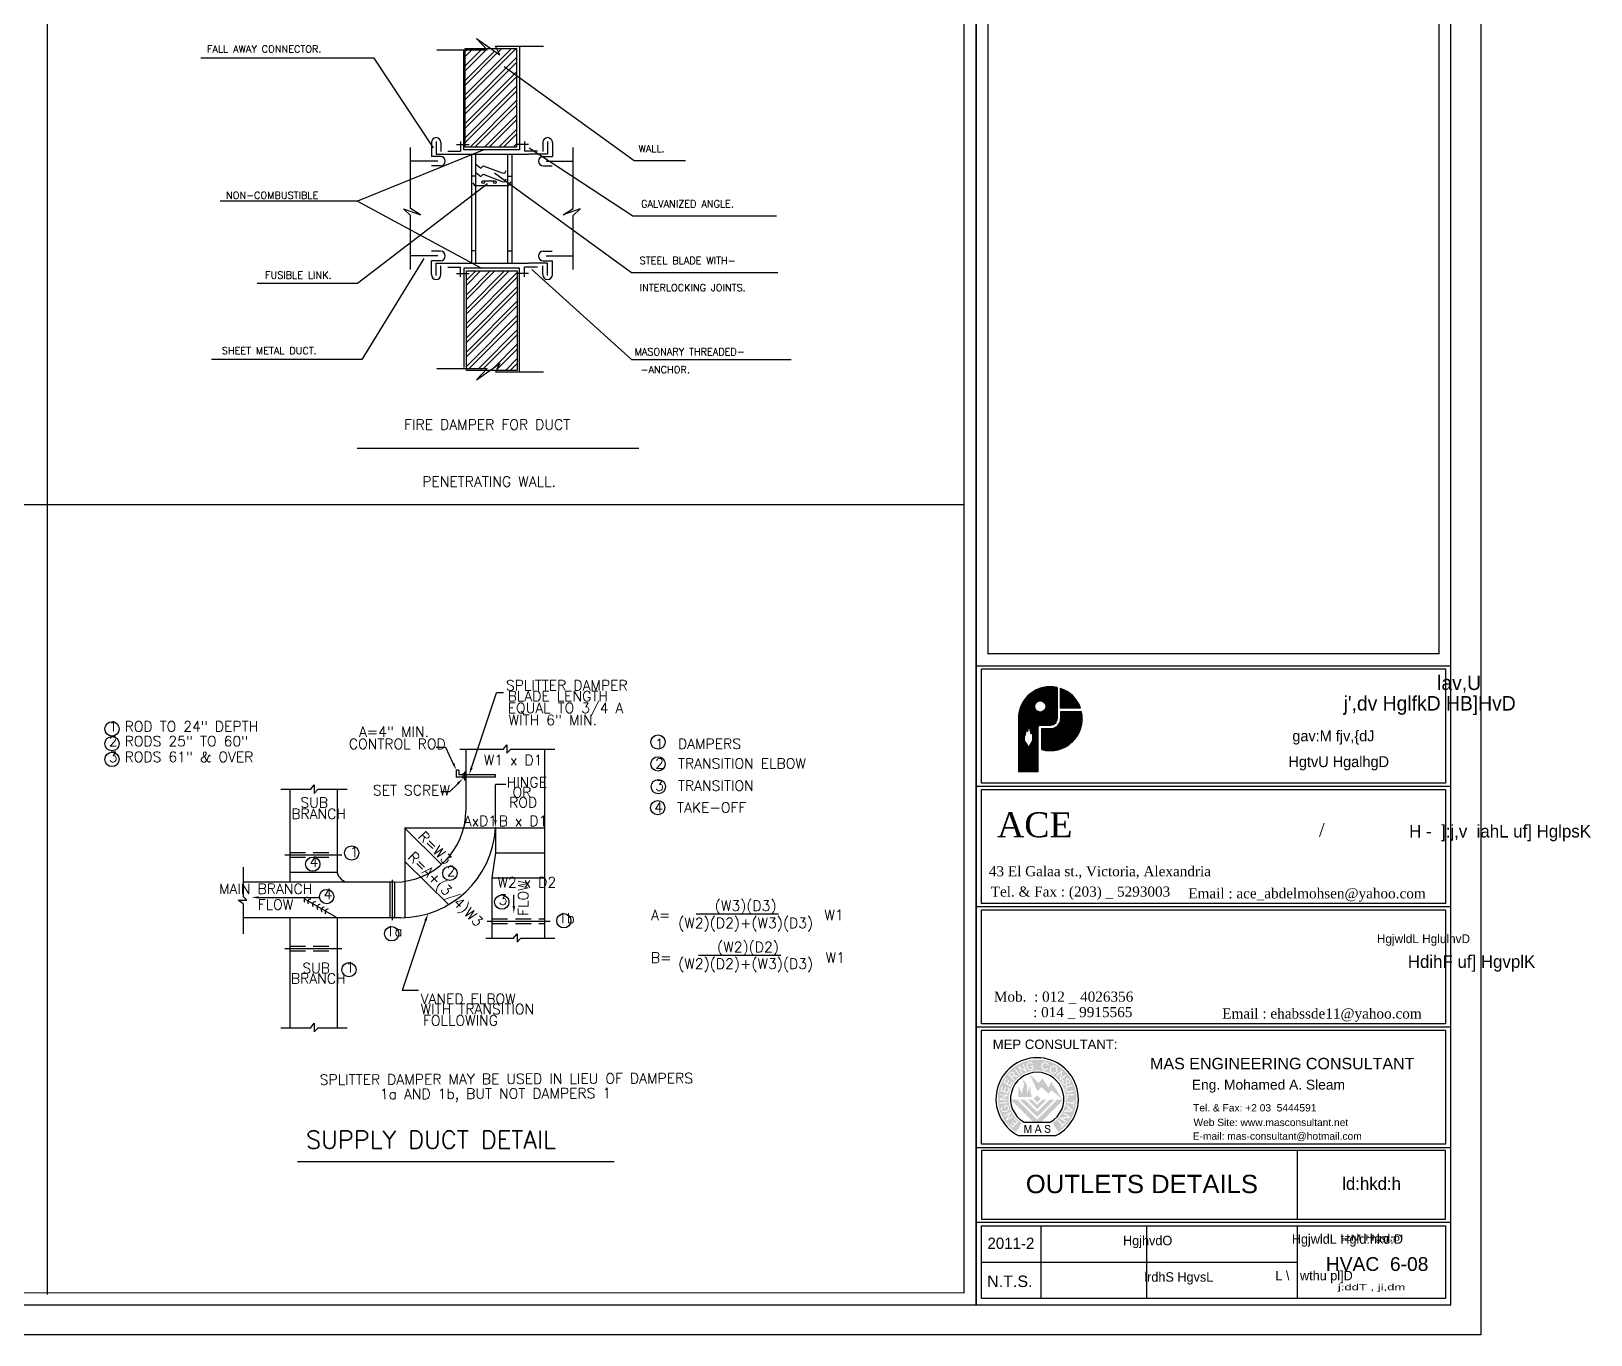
# Model space of a CAD drawing. Extents: x -730 to 2784, y 160 to 852.
# Drawn here: x -688.04 to -663.15, y 200.18 to 220.96 of the extents above; entities that cross this region are included whole.
import ezdxf
from ezdxf.enums import TextEntityAlignment as Align

# ---------------------------------------------------------------- set-up
doc = ezdxf.new("R2010")
doc.units = 0
doc.header["$MEASUREMENT"] = 0
doc.linetypes.add('CENTER', pattern=[50.8, 31.75, -6.35, 6.35, -6.35])
doc.linetypes.add('HIDDEN', pattern=[0.375, 0.25, -0.125])
for name, color, linetype in [('00-1-FRAME', 5, 'Continuous'), ('05_AC-EX.DUCT', 1, 'Continuous'), ('10_AC-TEXT', 3, 'Continuous'), ('D', 1, 'Continuous'), ('DET', 6, 'Continuous'), ('ELEV3', 1, 'Continuous'), ('fram', 252, 'Continuous'), ('G-TX-HEV', 2, 'Continuous'), ('T-TEXT', 3, 'Continuous'), ('Text', 42, 'Continuous'), ('TXT', 7, 'Continuous'), ('WALL', 4, 'Continuous'), ('WL', 2, 'Continuous'), ('Z20', 2, 'Continuous')]:
    doc.layers.add(name, color=color, linetype=linetype)
doc.layers.add('P-SANR-PIPES', color=252, linetype='Continuous', lineweight=35)
doc.styles.add('AC', font='romans.shx', dxfattribs={"height": 0.2})
doc.styles.add('ARABY', font='sosa.shx')
doc.styles.add('english', font='ARIAL.TTF')
doc.styles.get("Standard").update_dxf_attribs({"font": 'TIMES.TTF'})
doc.styles.add('style1', font='sosa.shx')

# ---------------------------------------------------------------- blocks, each defined once
blk = doc.blocks.new('A$C146F5EAA')
for points in [[(0.894, 0.229), (0.899, 0.229), (0.899, 0.068), (0.923, 0.068), (0.923, 0.28), (0.889, 0.28), (0.843, 0.132), (0.84, 0.121), (0.835, 0.106), (0.831, 0.106), (0.824, 0.13), (0.778, 0.28), (0.739, 0.28), (0.739, 0.068), (0.764, 0.068), (0.764, 0.229), (0.77, 0.229), (0.82, 0.068), (0.843, 0.068)], [(1.313, 0.208), (1.304, 0.227), (1.305, 0.234), (1.319, 0.252), (1.325, 0.254), (1.348, 0.257), (1.351, 0.257), (1.373, 0.252), (1.387, 0.239), (1.394, 0.218), (1.418, 0.22), (1.417, 0.23), (1.409, 0.253), (1.406, 0.256), (1.392, 0.271), (1.372, 0.279), (1.347, 0.282), (1.333, 0.281), (1.312, 0.275), (1.305, 0.272), (1.289, 0.256), (1.285, 0.249), (1.28, 0.225), (1.281, 0.216), (1.289, 0.195), (1.307, 0.18), (1.317, 0.175), (1.342, 0.167), (1.359, 0.163), (1.377, 0.157), (1.392, 0.147), (1.399, 0.128), (1.394, 0.11), (1.393, 0.109), (1.377, 0.097), (1.353, 0.093), (1.345, 0.093), (1.323, 0.099), (1.318, 0.101), (1.303, 0.117), (1.297, 0.14), (1.273, 0.138), (1.275, 0.123), (1.283, 0.101), (1.291, 0.091), (1.307, 0.078), (1.328, 0.071), (1.353, 0.068), (1.369, 0.069), (1.39, 0.076), (1.398, 0.081), (1.414, 0.097), (1.419, 0.106), (1.424, 0.13), (1.421, 0.148), (1.41, 0.167), (1.391, 0.181), (1.376, 0.187), (1.349, 0.194), (1.339, 0.196), (1.32, 0.203)]]:
    blk.add_hatch(color=251).paths.add_polyline_path(points)
h = blk.add_hatch(color=251)
h.paths.add_polyline_path([(1.114, 0.282), (1.086, 0.282), (1.011, 0.068), (1.038, 0.068), (1.06, 0.133), (1.141, 0.133), (1.164, 0.068), (1.194, 0.068)])
h.paths.add_polyline_path([(1.134, 0.156), (1.065, 0.156), (1.1, 0.252)], flags=16)
at = {"layer": 'P-SANR-PIPES'}
h = blk.add_hatch(color=251, dxfattribs=at)
h.paths.add_polyline_path([(0.673, 0.328, -3.427928), (1.477, 0.328), (1.628, 0.092, 3.427928), (0.523, 0.092)])
h.paths.add_polyline_path([(0.443, 0.214), (0.345, 0.304), (0.362, 0.321), (0.441, 0.249), (0.482, 0.293), (0.408, 0.361), (0.424, 0.379), (0.498, 0.311), (0.544, 0.361), (0.462, 0.437), (0.478, 0.454), (0.579, 0.362)], flags=16)
h.paths.add_polyline_path([(0.274, 0.389), (0.261, 0.411), (0.35, 0.579), (0.21, 0.496), (0.198, 0.516), (0.376, 0.622), (0.389, 0.6), (0.3, 0.431), (0.44, 0.514), (0.452, 0.494)], flags=16)
h.paths.add_polyline_path([(0.294, 0.635), (0.27, 0.622), (0.241, 0.615), (0.214, 0.613), (0.188, 0.618), (0.166, 0.629), (0.149, 0.647), (0.137, 0.669), (0.131, 0.697), (0.132, 0.718), (0.139, 0.737), (0.157, 0.756), (0.168, 0.763), (0.181, 0.745), (0.163, 0.729), (0.155, 0.709), (0.154, 0.706), (0.157, 0.685), (0.158, 0.681), (0.168, 0.66), (0.184, 0.646), (0.193, 0.642), (0.213, 0.637), (0.237, 0.639), (0.255, 0.644), (0.279, 0.655), (0.297, 0.669), (0.308, 0.686), (0.312, 0.698), (0.312, 0.72), (0.309, 0.733), (0.299, 0.753), (0.294, 0.758), (0.277, 0.774), (0.272, 0.777), (0.237, 0.765), (0.254, 0.714), (0.232, 0.706), (0.207, 0.78), (0.277, 0.804), (0.297, 0.791), (0.313, 0.775), (0.325, 0.758), (0.331, 0.743), (0.336, 0.72), (0.337, 0.696), (0.329, 0.672), (0.315, 0.652)], flags=16)
h.paths.add_polyline_path([(0.306, 0.854), (0.1, 0.83), (0.097, 0.854), (0.303, 0.878)], flags=16)
h.paths.add_polyline_path([(0.299, 0.917), (0.093, 0.929), (0.094, 0.955), (0.261, 1.045), (0.1, 1.054), (0.101, 1.077), (0.307, 1.066), (0.306, 1.04), (0.138, 0.95), (0.3, 0.941)], flags=16)
h.paths.add_polyline_path([(0.313, 1.105), (0.115, 1.164), (0.154, 1.295), (0.177, 1.288), (0.146, 1.181), (0.206, 1.163), (0.236, 1.263), (0.259, 1.256), (0.229, 1.156), (0.296, 1.137), (0.329, 1.247), (0.353, 1.24)], flags=16)
h.paths.add_polyline_path([(1.607, 0.393), (1.627, 0.412), (1.748, 0.288), (1.798, 0.336), (1.814, 0.32), (1.693, 0.202), (1.677, 0.219), (1.728, 0.268)], flags=16)
h.paths.add_polyline_path([(0.369, 1.282), (0.19, 1.386), (0.259, 1.504), (0.28, 1.492), (0.224, 1.396), (0.279, 1.364), (0.331, 1.454), (0.352, 1.442), (0.3, 1.352), (0.36, 1.317), (0.418, 1.417), (0.44, 1.404)], flags=16)
h.paths.add_polyline_path([(1.671, 0.452), (1.688, 0.477), (1.885, 0.487), (1.751, 0.574), (1.766, 0.598), (1.936, 0.487), (1.92, 0.462), (1.723, 0.451), (1.856, 0.365), (1.841, 0.341)], flags=16)
h.paths.add_polyline_path([(0.464, 1.437), (0.317, 1.583), (0.377, 1.642), (0.4, 1.662), (0.425, 1.668), (0.436, 1.666), (0.462, 1.653), (0.477, 1.632), (0.482, 1.613), (0.478, 1.592), (0.466, 1.572), (0.484, 1.576), (0.507, 1.574), (0.518, 1.571), (0.581, 1.554), (0.559, 1.532), (0.511, 1.545), (0.484, 1.551), (0.461, 1.553), (0.46, 1.553), (0.447, 1.549), (0.437, 1.54), (0.416, 1.519), (0.481, 1.454)], flags=16)
h.paths.add_polyline_path([(1.776, 0.614), (1.787, 0.646), (1.854, 0.65), (1.883, 0.737), (1.832, 0.78), (1.842, 0.809), (2.007, 0.665), (1.997, 0.635)], flags=16)
h.paths.add_polyline_path([(0.399, 1.536), (0.351, 1.584), (0.394, 1.627), (0.41, 1.639), (0.428, 1.642), (0.446, 1.632), (0.456, 1.615), (0.453, 1.595), (0.438, 1.574)], flags=0)
h.paths.add_polyline_path([(0.608, 1.577), (0.488, 1.738), (0.508, 1.752), (0.627, 1.591)], flags=16)
h.paths.add_polyline_path([(1.877, 0.652), (1.901, 0.723), (1.976, 0.658)], flags=0)
h.paths.add_polyline_path([(0.668, 1.618), (0.577, 1.804), (0.599, 1.815), (0.76, 1.713), (0.689, 1.858), (0.71, 1.869), (0.801, 1.683), (0.778, 1.672), (0.618, 1.775), (0.689, 1.629)], flags=16)
h.paths.add_polyline_path([(1.843, 0.854), (1.847, 0.883), (2.024, 0.862), (2.033, 0.933), (2.056, 0.931), (2.036, 0.757), (2.012, 0.76), (2.021, 0.832)], flags=16)
h.paths.add_polyline_path([(1.853, 0.94), (1.846, 1.077), (2.049, 1.088), (2.05, 1.058), (1.872, 1.049), (1.877, 0.942)], flags=16)
h.paths.add_polyline_path([(0.844, 1.728), (0.826, 1.744), (0.811, 1.767), (0.802, 1.793), (0.8, 1.823), (0.802, 1.852), (0.81, 1.874), (0.825, 1.895), (0.845, 1.909), (0.868, 1.917), (0.897, 1.92), (0.918, 1.916), (0.937, 1.904), (0.952, 1.885), (0.957, 1.874), (0.937, 1.863), (0.923, 1.883), (0.906, 1.894), (0.903, 1.895), (0.881, 1.896), (0.877, 1.895), (0.855, 1.888), (0.839, 1.875), (0.833, 1.867), (0.826, 1.847), (0.824, 1.823), (0.826, 1.805), (0.833, 1.779), (0.845, 1.759), (0.86, 1.746), (0.872, 1.74), (0.894, 1.737), (0.907, 1.738), (0.927, 1.745), (0.934, 1.749), (0.951, 1.763), (0.955, 1.768), (0.948, 1.805), (0.896, 1.795), (0.892, 1.818), (0.968, 1.833), (0.982, 1.76), (0.965, 1.742), (0.948, 1.728), (0.929, 1.719), (0.913, 1.715), (0.89, 1.713), (0.866, 1.716)], flags=16)
h.paths.add_polyline_path([(1.825, 1.16), (1.815, 1.187), (1.81, 1.216), (1.812, 1.241), (1.821, 1.261), (1.831, 1.273), (1.85, 1.284), (1.875, 1.293), (1.879, 1.294), (1.991, 1.325), (1.999, 1.297), (1.886, 1.267), (1.861, 1.257), (1.856, 1.254), (1.839, 1.237), (1.837, 1.228), (1.836, 1.203), (1.838, 1.196), (1.849, 1.169), (1.865, 1.154), (1.867, 1.154), (1.887, 1.15), (1.914, 1.155), (1.916, 1.155), (2.029, 1.186), (2.037, 1.158), (1.924, 1.128), (1.897, 1.122), (1.88, 1.122), (1.857, 1.128), (1.84, 1.141)], flags=16)
h.paths.add_polyline_path([(1.747, 1.34), (1.739, 1.355), (1.73, 1.382), (1.727, 1.406), (1.731, 1.428), (1.736, 1.44), (1.751, 1.457), (1.764, 1.465), (1.776, 1.442), (1.759, 1.425), (1.753, 1.403), (1.753, 1.398), (1.757, 1.373), (1.761, 1.365), (1.775, 1.341), (1.792, 1.33), (1.794, 1.329), (1.812, 1.331), (1.826, 1.346), (1.827, 1.364), (1.824, 1.386), (1.82, 1.405), (1.816, 1.433), (1.815, 1.446), (1.821, 1.47), (1.838, 1.49), (1.868, 1.495), (1.898, 1.481), (1.916, 1.458), (1.922, 1.444), (1.931, 1.417), (1.933, 1.393), (1.926, 1.371), (1.909, 1.352), (1.901, 1.347), (1.888, 1.371), (1.904, 1.385), (1.909, 1.405), (1.903, 1.43), (1.902, 1.433), (1.888, 1.456), (1.883, 1.461), (1.862, 1.468), (1.855, 1.467), (1.842, 1.45), (1.841, 1.441), (1.844, 1.418), (1.847, 1.407), (1.853, 1.377), (1.854, 1.359), (1.851, 1.334), (1.839, 1.315), (1.825, 1.307), (1.798, 1.301), (1.767, 1.316)], flags=16)
h.paths.add_polyline_path([(1.229, 1.727), (1.209, 1.741), (1.195, 1.758), (1.187, 1.778), (1.184, 1.792), (1.183, 1.815), (1.188, 1.841), (1.199, 1.869), (1.213, 1.888), (1.23, 1.902), (1.25, 1.911), (1.263, 1.915), (1.288, 1.915), (1.314, 1.911), (1.34, 1.899), (1.361, 1.883), (1.374, 1.859), (1.38, 1.83), (1.35, 1.832), (1.345, 1.856), (1.334, 1.875), (1.314, 1.887), (1.308, 1.889), (1.283, 1.894), (1.26, 1.89), (1.242, 1.879), (1.235, 1.871), (1.222, 1.85), (1.217, 1.837), (1.211, 1.81), (1.212, 1.787), (1.219, 1.768), (1.226, 1.759), (1.246, 1.744), (1.258, 1.738), (1.282, 1.735), (1.302, 1.739), (1.32, 1.751), (1.333, 1.767), (1.357, 1.752), (1.341, 1.733), (1.318, 1.716), (1.29, 1.711), (1.265, 1.713), (1.253, 1.716)], flags=16)
h.paths.add_polyline_path([(1.682, 1.441), (1.662, 1.462), (1.7, 1.656), (1.583, 1.548), (1.564, 1.568), (1.713, 1.706), (1.733, 1.684), (1.695, 1.491), (1.812, 1.599), (1.831, 1.578)], flags=16)
h.paths.add_polyline_path([(1.433, 1.648), (1.418, 1.667), (1.416, 1.671), (1.408, 1.693), (1.404, 1.718), (1.406, 1.746), (1.413, 1.768), (1.426, 1.792), (1.447, 1.809), (1.469, 1.819), (1.494, 1.824), (1.506, 1.824), (1.532, 1.821), (1.558, 1.812), (1.579, 1.797), (1.595, 1.778), (1.604, 1.754), (1.608, 1.727), (1.606, 1.698), (1.597, 1.672), (1.582, 1.651), (1.561, 1.634), (1.534, 1.624), (1.508, 1.62), (1.48, 1.623), (1.455, 1.632)], flags=16)
h.paths.add_polyline_path([(1.47, 1.651), (1.452, 1.666), (1.445, 1.674), (1.436, 1.695), (1.433, 1.72), (1.434, 1.735), (1.439, 1.759), (1.449, 1.777), (1.46, 1.787), (1.48, 1.798), (1.506, 1.802), (1.521, 1.8), (1.544, 1.792), (1.554, 1.786), (1.568, 1.77), (1.576, 1.748), (1.579, 1.723), (1.578, 1.71), (1.573, 1.686), (1.561, 1.667), (1.552, 1.658), (1.531, 1.647), (1.506, 1.643), (1.493, 1.644)], flags=0)
h = blk.add_hatch(color=1, dxfattribs=at)
h.paths.add_polyline_path([(1.213, 1.492), (1.114, 1.369), (0.868, 1.62), (1.087, 1.155), (1.181, 1.271), (1.372, 1.092), (1.45, 1.188), (1.733, 0.949), (1.448, 1.402), (1.371, 1.255)])
edge = h.paths.add_edge_path()
edge.add_ellipse((0.703, 0.994), major_axis=(0, 0.255), ratio=0.9, start_angle=273.3582, end_angle=306.6672)
edge.add_ellipse((1.012, 1.21), major_axis=(0, 0.153), ratio=0.9, start_angle=52.2143, end_angle=114.6439, ccw=False)
edge.add_ellipse((1.074, 1.094), major_axis=(0, 0.282), ratio=0.9, start_angle=42.1608, end_angle=85.557)
edge.add_line((0.821, 1.116), (0.821, 1.066))
edge.add_line((0.821, 1.066), (0.813, 1.095))
edge.add_line((0.813, 1.095), (0.813, 1.234))
edge.add_ellipse((0.584, 1.234), major_axis=(0, 0.255), ratio=0.9, start_angle=270, end_angle=336.7407)
edge.add_ellipse((0.511, 1.276), major_axis=(0, 0.264), ratio=0.9, start_angle=291.488, end_angle=316.585, ccw=False)
edge.add_ellipse((0.697, 1.357), major_axis=(0, 0.0425), ratio=0.9, start_angle=268.9465, end_angle=291.488, ccw=False)
edge.add_ellipse((0.463, 1.362), major_axis=(0, 0.302), ratio=0.9, start_angle=244.2132, end_angle=268.9465, ccw=False)
edge.add_ellipse((0.966, 1.099), major_axis=(0, 0.316), ratio=0.9, start_angle=65.3118, end_angle=96.4562)
edge.add_ellipse((0.804, 1.169), major_axis=(0, 0.17), ratio=0.9, start_angle=107.8866, end_angle=128.2342, ccw=False)
edge.add_ellipse((0.404, 1.055), major_axis=(0, 0.289), ratio=0.9, start_angle=282.2009, end_angle=319.6135)
edge.add_ellipse((0.335, 1.157), major_axis=(0, 0.289), ratio=0.9, start_angle=256.3901, end_angle=294.1263, ccw=False)
edge.add_ellipse((0.865, 1.015), major_axis=(0, 0.316), ratio=0.9, start_angle=76.3901, end_angle=91.1388)
edge.add_line((0.58, 1.009), (0.932, 1.009))
h = blk.add_hatch(color=136, dxfattribs=at)
h.paths.add_polyline_path([(1.167, 0.958), (1.075, 1.05), (0.984, 0.958), (1.075, 0.867)])
h.paths.add_polyline_path([(1.32, 0.936), (1.215, 0.936), (1.075, 0.796), (0.935, 0.936), (0.831, 0.936), (1.075, 0.692)], flags=16)
h.paths.add_polyline_path([(1.521, 0.936), (1.394, 0.936), (1.075, 0.617), (0.757, 0.936), (0.629, 0.936), (1.075, 0.49)], flags=17)
h.paths.add_polyline_path([(1.757, 0.936), (1.593, 0.936), (1.075, 0.419), (0.558, 0.936), (0.393, 0.936), (0.98, 0.349), (1.17, 0.349)])
at = {"color": 7, "lineweight": 25}
for p, q in [((0.736, 0.349), (1.414, 0.349)), ((0.583, 0), (1.568, 0))]:
    blk.add_line(p, q, dxfattribs=at)
for radius, start, end in [(1.077, 297.2083, 242.7917), (0.697, 299.0944, 240.9056)]:
    blk.add_arc((1.075, 0.958), radius, start, end, dxfattribs=at)
blk = doc.blocks.new('*X263')
at = {"color": 0}
for p, q in [((257.42, 169.91), (264.4, 176.89)), ((257.42, 172.56), (261.75, 176.89)), ((257.42, 175.22), (259.1, 176.89)), ((257.42, 169.03), (265.28, 176.89)), ((257.42, 171.68), (262.63, 176.89)), ((257.42, 174.33), (259.98, 176.89)), ((257.42, 167.26), (266.75, 176.6)), ((257.42, 166.38), (266.75, 175.71)), ((257.42, 164.61), (266.75, 173.95)), ((257.42, 163.73), (266.75, 173.06)), ((257.42, 161.96), (266.75, 171.3)), ((257.42, 161.07), (266.75, 170.41)), ((257.42, 159.31), (266.75, 168.64)), ((257.88, 158.89), (266.75, 167.76)), ((259.65, 158.89), (266.75, 165.99)), ((260.54, 158.89), (266.75, 165.11)), ((262.47, 159.06), (266.75, 163.34)), ((262.98, 158.69), (266.75, 162.46)), ((264.56, 158.49), (266.75, 160.69)), ((265.44, 158.49), (266.75, 159.8))]:
    blk.add_line(p, q, dxfattribs=at)
blk = doc.blocks.new('*X262')
at = {"color": 0}
for p, q in [((257.13, 209.4), (265.68, 217.96)), ((257.13, 208.52), (266.57, 217.96)), ((257.13, 214.71), (260.11, 217.69)), ((257.13, 217.36), (257.46, 217.69)), ((257.13, 213.82), (261, 217.69)), ((257.13, 216.47), (258.35, 217.69)), ((257.13, 212.05), (262.55, 217.47)), ((257.13, 211.17), (263.07, 217.11)), ((257.13, 206.75), (266.64, 216.26)), ((261.1, 217.79), (261.27, 217.96)), ((262.98, 217.9), (263.03, 217.96)), ((263.27, 217.31), (263.92, 217.96)), ((257.13, 205.87), (266.64, 215.38)), ((257.13, 204.1), (266.64, 213.61)), ((257.13, 203.21), (266.64, 212.73)), ((257.13, 201.45), (266.64, 210.96)), ((257.13, 200.56), (266.64, 210.08)), ((258.04, 199.71), (266.64, 208.31)), ((258.93, 199.71), (266.64, 207.42)), ((260.69, 199.71), (266.64, 205.66)), ((261.58, 199.71), (266.64, 204.77)), ((263.35, 199.71), (266.64, 203)), ((264.23, 199.71), (266.64, 202.12)), ((266, 199.71), (266.64, 200.35))]:
    blk.add_line(p, q, dxfattribs=at)

msp = doc.modelspace()

# ---------------------------------------------------------------- hatches: boundary and pattern name
at = {"layer": 'ELEV3', "linetype": 'Continuous'}
h = msp.add_hatch(dxfattribs=at)
h.set_pattern_fill('ANSI31', color=256, scale=0.0768, style=0)
h.set_pattern_definition([(45, (-890.07855, 65.770295), (-0.0067882251, 0.0067882251), [])])
h.paths.add_polyline_path([(-671.611, 210.485), (-671.611, 210.171), (-671.294, 210.171, 0.229971)])
h.paths.add_polyline_path([(-671.277, 210.111), (-671.611, 210.111), (-671.611, 209.998), (-671.265, 209.998, 0.056005)])
h.paths.add_polyline_path([(-671.265, 209.998), (-671.611, 209.998), (-671.611, 209.824), (-671.428, 209.628, 0.206198)])
h.paths.add_polyline_path([(-671.611, 209.998), (-671.611, 209.998, -0.215736), (-671.665, 209.88), (-671.611, 209.824)])
h.paths.add_polyline_path([(-671.665, 209.88, -0.182196), (-671.768, 209.842), (-671.912, 209.842), (-671.912, 209.51, 0.260658), (-671.428, 209.628)])
h.paths.add_polyline_path([(-671.668, 210.5, 0.247453), (-672.126, 210.372), (-672.009, 210.248, -0.734653), (-671.846, 210.197, -0.262539), (-671.889, 210.12), (-671.703, 209.921, 0.220587), (-671.668, 209.998)])
h.paths.add_polyline_path([(-671.889, 210.12, -0.584109), (-672.025, 210.197, -0.152968), (-672.009, 210.248), (-672.126, 210.372, 0.206183), (-672.286, 210.001), (-672.286, 209.705), (-672.192, 209.7), (-672.192, 209.715), (-672.191, 209.715), (-672.188, 209.716), (-672.188, 209.724), (-672.187, 209.727), (-672.183, 209.729), (-672.183, 209.738), (-672.182, 209.744), (-672.177, 209.746), (-672.175, 209.751), (-672.175, 209.758), (-672.173, 209.764), (-672.17, 209.766), (-672.17, 209.82), (-672.158, 209.82), (-672.152, 209.816), (-672.148, 209.809), (-672.143, 209.804), (-672.141, 209.797), (-672.133, 209.804), (-672.131, 209.809), (-672.134, 209.814), (-672.139, 209.82), (-672.136, 209.822), (-672.133, 209.825), (-672.135, 209.826), (-672.136, 209.833), (-672.132, 209.837), (-672.132, 209.848), (-672.137, 209.853), (-672.137, 209.882), (-672.125, 209.882), (-672.109, 209.868), (-672.111, 209.857), (-672.106, 209.854), (-672.101, 209.849), (-672.1, 209.834), (-672.097, 209.833), (-672.097, 209.814), (-672.095, 209.816), (-672.092, 209.809), (-672.092, 209.803), (-672.088, 209.8), (-672.088, 209.766), (-672.084, 209.765), (-672.08, 209.766), (-672.077, 209.772), (-672.072, 209.773), (-672.068, 209.769), (-672.064, 209.766), (-672.064, 209.76), (-672.06, 209.757), (-672.06, 209.746), (-672.055, 209.745), (-672.055, 209.694), (-671.968, 209.69), (-671.968, 209.873, -0.414214), (-671.943, 209.898), (-671.768, 209.898, 0.177416), (-671.703, 209.921)])
h.paths.add_polyline_path([(-671.968, 209.69), (-672.055, 209.694), (-672.055, 209.667), (-672.06, 209.647), (-672.072, 209.623), (-672.083, 209.606), (-672.093, 209.592), (-672.099, 209.58), (-672.107, 209.569), (-672.114, 209.554), (-672.129, 209.553), (-672.131, 209.56), (-672.136, 209.562), (-672.138, 209.572), (-672.141, 209.574), (-672.145, 209.583), (-672.15, 209.584), (-672.151, 209.594), (-672.156, 209.595), (-672.157, 209.603), (-672.172, 209.618), (-672.173, 209.625), (-672.18, 209.629), (-672.181, 209.634), (-672.184, 209.636), (-672.185, 209.641), (-672.187, 209.644), (-672.188, 209.648), (-672.192, 209.649), (-672.192, 209.7), (-672.286, 209.705), (-672.286, 209.158), (-671.968, 209.158)])

# ---------------------------------------------------------------- linework, layer by layer
at = {"layer": '00-1-FRAME'}
msp.add_line((-672.926, 203.164), (-665.384, 203.164), dxfattribs=at)
at = {"layer": '05_AC-EX.DUCT', "color": 2}
msp.add_line((-683.786, 202.939), (-678.736, 202.939), dxfattribs=at)
at = {"layer": 'D', "color": 2}
for p, q in [((-680.932, 220.848), (-680.559, 220.589)), ((-680.762, 220.668), (-680.932, 220.848)), ((-680.559, 220.589), (-680.627, 220.724)), ((-680.627, 220.724), (-679.86, 220.724)), ((-680.243, 220.724), (-680.243, 219.071)), ((-681.563, 220.668), (-680.762, 220.668)), ((-681.131, 219.071), (-681.131, 220.656)), ((-681.113, 220.691), (-680.291, 220.691)), ((-681.113, 219.114), (-681.113, 220.691)), ((-680.291, 220.691), (-680.291, 219.114)), ((-681.008, 217.268), (-681.008, 219.004)), ((-680.94, 217.268), (-680.94, 219.004)), ((-680.432, 217.268), (-680.432, 219.004)), ((-680.364, 217.268), (-680.364, 219.004)), ((-681.131, 217.184), (-681.131, 215.599)), ((-681.089, 215.553), (-681.089, 217.143)), ((-680.282, 217.143), (-680.282, 215.553)), ((-680.243, 215.531), (-680.243, 217.184)), ((-681.563, 215.588), (-680.762, 215.588)), ((-680.282, 215.553), (-681.089, 215.553)), ((-680.932, 215.407), (-680.559, 215.667)), ((-680.762, 215.588), (-680.932, 215.407)), ((-680.559, 215.667), (-680.627, 215.531)), ((-680.627, 215.531), (-679.86, 215.531))]:
    msp.add_line(p, q, dxfattribs=at)
at = {"layer": 'D', "color": 3}
for p, q in [((-681.982, 218.136), (-681.982, 219.108)), ((-679.39, 218.136), (-679.39, 219.108)), ((-681.982, 218.028), (-682.095, 218.13)), ((-682.095, 218.13), (-681.824, 218.036)), ((-681.824, 218.036), (-681.982, 218.136)), ((-681.982, 217.164), (-681.982, 218.028)), ((-679.548, 218.036), (-679.39, 218.136)), ((-679.278, 218.13), (-679.548, 218.036)), ((-679.39, 218.028), (-679.278, 218.13)), ((-679.39, 217.164), (-679.39, 218.028))]:
    msp.add_line(p, q, dxfattribs=at)
at = {"layer": 'D', "color": 4}
for p, q in [((-681.651, 219.191), (-681.651, 218.969)), ((-681.574, 219.205), (-681.574, 219.004)), ((-681.574, 219.004), (-680.1, 219.004)), ((-681.499, 219.191), (-681.499, 219.047)), ((-681.389, 219.051), (-681.186, 219.051)), ((-681.25, 219.157), (-681.047, 219.157)), ((-681.186, 219.205), (-681.186, 219.051)), ((-680.291, 219.114), (-681.113, 219.114)), ((-680.1, 219.157), (-680.303, 219.157)), ((-680.164, 219.205), (-680.164, 219.051)), ((-679.96, 219.051), (-680.164, 219.051)), ((-679.798, 219.004), (-680.099, 219.004)), ((-679.874, 219.191), (-679.874, 219.047)), ((-679.798, 219.205), (-679.798, 219.004)), ((-679.721, 219.191), (-679.721, 218.969)), ((-681.55, 218.892), (-681.982, 218.892)), ((-681.506, 218.969), (-681.651, 218.969)), ((-681.506, 218.816), (-681.65, 218.816)), ((-680.94, 218.844), (-680.861, 218.781)), ((-680.861, 218.781), (-680.827, 218.819)), ((-680.827, 218.819), (-680.522, 218.705)), ((-680.48, 218.701), (-680.459, 218.743)), ((-679.866, 218.969), (-679.721, 218.969)), ((-679.866, 218.816), (-679.723, 218.816)), ((-679.822, 218.892), (-679.39, 218.892)), ((-680.94, 218.654), (-681.008, 218.654)), ((-680.992, 218.548), (-680.962, 218.502)), ((-680.962, 218.502), (-680.417, 218.502)), ((-680.94, 218.709), (-680.861, 218.646)), ((-680.861, 218.646), (-680.827, 218.684)), ((-680.827, 218.684), (-680.522, 218.57)), ((-680.827, 218.578), (-680.637, 218.578)), ((-680.522, 218.705), (-680.48, 218.701)), ((-680.522, 218.57), (-680.48, 218.565)), ((-680.48, 218.565), (-680.459, 218.608)), ((-680.432, 218.654), (-680.364, 218.654)), ((-680.417, 218.502), (-680.379, 218.561)), ((-681.55, 217.38), (-681.982, 217.38)), ((-681.506, 217.304), (-681.651, 217.304)), ((-681.651, 217.082), (-681.651, 217.304)), ((-681.506, 217.457), (-681.65, 217.457)), ((-681.574, 217.067), (-681.574, 217.268)), ((-681.574, 217.268), (-680.1, 217.268)), ((-680.94, 217.462), (-681.008, 217.462)), ((-680.432, 217.462), (-680.364, 217.462)), ((-679.798, 217.268), (-680.099, 217.268)), ((-679.866, 217.457), (-679.723, 217.457)), ((-679.866, 217.304), (-679.721, 217.304)), ((-679.822, 217.38), (-679.39, 217.38)), ((-679.798, 217.067), (-679.798, 217.268)), ((-679.721, 217.082), (-679.721, 217.304)), ((-681.499, 217.082), (-681.499, 217.225)), ((-681.389, 217.204), (-681.186, 217.204)), ((-681.25, 217.099), (-681.047, 217.099)), ((-681.186, 217.05), (-681.186, 217.204)), ((-681.089, 217.143), (-680.282, 217.143)), ((-680.1, 217.099), (-680.303, 217.099)), ((-679.96, 217.204), (-680.164, 217.204)), ((-680.164, 217.05), (-680.164, 217.204)), ((-679.874, 217.082), (-679.874, 217.225))]:
    msp.add_line(p, q, dxfattribs=at)
at = {"layer": 'D'}
for p, q in [((-680.243, 219.071), (-681.131, 219.071)), ((-680.243, 217.184), (-681.131, 217.184))]:
    msp.add_line(p, q, dxfattribs=at)
at = {"layer": 'D', "color": 4}
for centre in [(-680.827, 218.557), (-680.637, 218.557)]:
    msp.add_circle(centre, 0.0216, dxfattribs=at)
for centre, start, end in [((-681.575, 219.191), 0, 180), ((-679.797, 219.191), 0, 180), ((-681.506, 218.892), 270, 90), ((-679.866, 218.892), 90, 270), ((-681.506, 217.38), 270, 90), ((-679.866, 217.38), 90, 270), ((-681.575, 217.082), 180, 0), ((-679.797, 217.082), 180, 0)]:
    msp.add_arc(centre, 0.0764, start, end, dxfattribs=at)
at = {"layer": 'DET', "color": 2}
for p, q in [((-681.102, 209.51), (-681.102, 208.533)), ((-679.845, 209.51), (-679.845, 206.495)), ((-681.254, 209.18), (-681.254, 209.066)), ((-681.216, 209.18), (-681.254, 209.18)), ((-681.151, 209.066), (-681.254, 209.066)), ((-681.216, 209.18), (-681.216, 209.104)), ((-681.151, 209.104), (-681.216, 209.104)), ((-681.151, 209.104), (-681.178, 209.104)), ((-681.121, 209.119), (-681.151, 209.119)), ((-681.151, 209.119), (-681.151, 209.051)), ((-681.121, 209.085), (-681.151, 209.085)), ((-681.121, 209.051), (-681.151, 209.051)), ((-681.121, 209.149), (-681.121, 209.02)), ((-681.102, 209.149), (-681.121, 209.149)), ((-680.627, 209.104), (-681.102, 209.104)), ((-680.627, 209.066), (-681.102, 209.066)), ((-680.627, 209.066), (-680.627, 209.104)), ((-683.912, 208.87), (-683.912, 207.395)), ((-683.154, 208.87), (-683.154, 207.547)), ((-681.102, 209.02), (-681.121, 209.02)), ((-680.627, 208.256), (-680.627, 207.863)), ((-683.988, 207.83), (-683.078, 207.83)), ((-680.628, 207.863), (-680.685, 207.462)), ((-680.628, 207.863), (-679.845, 207.863)), ((-683.154, 207.547), (-683.912, 207.547)), ((-682.24, 207.395), (-684.658, 207.395)), ((-682.315, 207.395), (-682.315, 206.826)), ((-682.24, 207.395), (-682.24, 206.826)), ((-680.685, 207.462), (-679.845, 207.462)), ((-680.685, 207.462), (-680.685, 206.495)), ((-683.154, 206.826), (-683.679, 207.13)), ((-682.145, 206.826), (-684.658, 206.826)), ((-683.912, 206.826), (-683.912, 205.066)), ((-683.154, 206.826), (-683.154, 205.066)), ((-680.761, 206.773), (-679.754, 206.773)), ((-683.988, 206.335), (-683.078, 206.335))]:
    msp.add_line(p, q, dxfattribs=at)
at = {"layer": 'DET', "color": 2, "linetype": 'HIDDEN'}
for p, q in [((-683.912, 207.867), (-683.154, 207.867)), ((-683.912, 207.792), (-683.154, 207.792)), ((-680.685, 206.811), (-679.845, 206.811)), ((-680.685, 206.735), (-679.845, 206.735)), ((-683.912, 206.373), (-683.154, 206.373)), ((-683.912, 206.297), (-683.154, 206.297))]:
    msp.add_line(p, q, dxfattribs=at)
at = {"layer": 'DET', "color": 2, "linetype": 'CENTER'}
msp.add_line((-682.278, 207.433), (-682.278, 206.788), dxfattribs=at)
at = {"layer": 'DET', "color": 2}
for centre, radius, start, end in [((-682.24, 208.533), 1.138, 270, 0), ((-682.145, 208.343), 1.517, 270, 356.7136), ((-682.962, 207.591), 0.197, 192.9431, 263.5831), ((-683.633, 207.104), 0.0488, 88.4743, 216.9838), ((-683.575, 207.076), 0.0488, 88.4743, 216.9838), ((-683.5, 207.034), 0.0488, 88.4743, 216.9838), ((-683.426, 206.988), 0.0488, 88.4743, 216.9838), ((-683.361, 206.948), 0.0488, 88.4743, 216.9838), ((-683.298, 206.918), 0.0488, 88.4743, 216.9838)]:
    msp.add_arc(centre, radius, start, end, dxfattribs=at)
at = {"layer": 'fram'}
for p, q in [((-672.961, 237.698), (-672.961, 200.652)), ((-665.384, 200.652), (-665.384, 237.698)), ((-672.961, 210.844), (-665.384, 210.844)), ((-672.961, 208.924), (-665.384, 208.924)), ((-672.961, 207.004), (-665.384, 207.004)), ((-672.961, 205.084), (-665.384, 205.084)), ((-672.961, 203.164), (-665.384, 203.164)), ((-672.961, 201.969), (-665.384, 201.969)), ((-729.43, 200.652), (-665.384, 200.652))]:
    msp.add_line(p, q, dxfattribs=at)
at = {"layer": 'fram', "color": 5}
for p, q in [((-672.876, 210.794), (-665.469, 210.794)), ((-672.876, 208.974), (-672.876, 210.794)), ((-665.469, 210.794), (-665.469, 208.974)), ((-665.469, 208.974), (-672.876, 208.974)), ((-672.876, 208.874), (-665.469, 208.874)), ((-672.876, 207.054), (-672.876, 208.874)), ((-665.469, 208.874), (-665.469, 207.054)), ((-665.469, 207.054), (-672.876, 207.054)), ((-672.876, 206.954), (-665.469, 206.954)), ((-672.876, 205.134), (-672.876, 206.954)), ((-665.469, 206.954), (-665.469, 205.134)), ((-665.469, 205.134), (-672.876, 205.134)), ((-672.876, 205.034), (-665.469, 205.034)), ((-672.876, 203.214), (-672.876, 205.034)), ((-665.469, 205.034), (-665.469, 203.214)), ((-665.469, 203.214), (-672.876, 203.214)), ((-672.876, 203.114), (-672.876, 202.019)), ((-665.469, 203.114), (-672.876, 203.114)), ((-667.833, 202.019), (-667.833, 203.114)), ((-665.469, 202.019), (-665.469, 203.114)), ((-672.876, 202.019), (-665.469, 202.019)), ((-672.876, 201.914), (-665.469, 201.914)), ((-672.876, 200.752), (-672.876, 201.914)), ((-671.921, 200.752), (-671.921, 201.914)), ((-670.234, 200.752), (-670.234, 201.914)), ((-667.833, 200.752), (-667.833, 201.914)), ((-665.469, 201.914), (-665.469, 200.752)), ((-672.876, 201.333), (-667.833, 201.333)), ((-665.469, 200.752), (-672.876, 200.752))]:
    msp.add_line(p, q, dxfattribs=at)
at = {"layer": 'fram'}
for points in [[(-729.907, 238.175), (-664.907, 238.175), (-664.907, 200.175), (-729.907, 200.175)], [(-672.961, 237.698), (-729.43, 237.698), (-729.43, 200.652), (-672.961, 200.652)]]:
    msp.add_lwpolyline(points, close=True, dxfattribs=at)
at = {"layer": 'G-TX-HEV', "color": 7}
msp.add_line((-682.833, 214.314), (-678.344, 214.314), dxfattribs=at)
at = {"layer": 'T-TEXT', "color": 7, "linetype": 'Continuous'}
for p, q in [((-682.564, 220.536), (-685.329, 220.536)), ((-681.615, 219.103), (-682.564, 220.536)), ((-680.49, 220.403), (-678.416, 218.904)), ((-680.813, 219.071), (-682.828, 218.252)), ((-680.093, 219.103), (-678.438, 218.022)), ((-678.416, 218.904), (-677.598, 218.904)), ((-680.755, 218.529), (-682.828, 216.942)), ((-680.644, 218.706), (-678.461, 217.119)), ((-682.828, 218.252), (-685.022, 218.252)), ((-682.828, 218.252), (-680.852, 217.184)), ((-678.438, 218.022), (-676.143, 218.022)), ((-681.77, 217.339), (-682.762, 215.73)), ((-680.049, 217.163), (-678.461, 215.73)), ((-678.461, 217.119), (-676.122, 217.119)), ((-682.828, 216.942), (-684.431, 216.942)), ((-682.762, 215.73), (-685.161, 215.73)), ((-678.461, 215.73), (-675.913, 215.73)), ((-682.072, 208.252), (-681.489, 207.677)), ((-682.072, 207.72), (-681.377, 207.035)), ((-680.336, 207.012), (-680.336, 207.194)), ((-676.113, 206.882), (-677.428, 206.882)), ((-676.075, 206.223), (-677.39, 206.223))]:
    msp.add_line(p, q, dxfattribs=at)
for centre in [(-686.748, 209.838), (-686.748, 209.602), (-678.035, 209.628), (-686.748, 209.351), (-678.035, 209.28), (-678.03, 208.917), (-678.04, 208.582), (-683.544, 207.681), (-682.923, 207.859), (-681.356, 207.534), (-683.322, 207.164), (-680.528, 207.076), (-679.538, 206.778), (-682.285, 206.571), (-682.967, 205.997)]:
    msp.add_circle(centre, 0.114, dxfattribs=at)
msp.add_solid([(-680.317, 207.012), (-680.355, 207.012), (-680.336, 206.899)], dxfattribs=at)
at = {"layer": 'TXT', "color": 2}
for p in [(-680.63, 208.384), (-680.464, 208.951)]:
    msp.add_line(p, (-680.63, 208.951), dxfattribs=at)
for centre, start in [((-680.629, 208.259), 300.4188), ((-682.072, 207.717), 257.3178)]:
    msp.add_arc(centre, 0.00379, start, 245.422, dxfattribs=at)
msp.add_solid([(-680.611, 208.384), (-680.649, 208.384), (-680.63, 208.27)], dxfattribs=at)
at = {"layer": 'WALL', "linetype": 'Continuous'}
for p, q in [((-671.668, 210.5), (-671.668, 209.998)), ((-671.611, 210.171), (-671.611, 210.485)), ((-671.294, 210.171), (-671.611, 210.171)), ((-671.611, 210.111), (-671.611, 209.998)), ((-671.277, 210.111), (-671.611, 210.111)), ((-672.286, 210.001), (-672.286, 209.158)), ((-671.968, 209.158), (-671.968, 209.873)), ((-671.943, 209.898), (-671.768, 209.898)), ((-671.912, 209.842), (-671.768, 209.842)), ((-671.912, 209.51), (-671.912, 209.842)), ((-672.286, 209.158), (-671.968, 209.158))]:
    msp.add_line(p, q, dxfattribs=at)
msp.add_lwpolyline([(-673.153, 237.506, 0.0192, 0.0192, 0), (-729.238, 237.506, 0.0192, 0.0192, 0), (-729.238, 200.844, 0.0192, 0.0192, 0), (-673.153, 200.844, 0.0192, 0.0192, 0)], format="xyseb", close=True, dxfattribs=at)
msp.add_lwpolyline([(-673.153, 237.506, 0.0192, 0.0192, 0), (-729.238, 237.506, 0.0192, 0.0192, 0), (-729.238, 200.844, 0.0192, 0.0192, 0), (-673.153, 200.844, 0.0192, 0.0192, 0)], format="xyseb", close=True, dxfattribs=at)
at = {"layer": 'WALL', "linetype": 'Continuous', "const_width": 0.02}
msp.add_lwpolyline([(-665.576, 231.586), (-672.769, 231.586), (-672.769, 211.036), (-665.576, 211.036)], close=True, dxfattribs=at)
at = {"layer": 'WALL', "linetype": 'Continuous'}
msp.add_lwpolyline([(-672.114, 209.554), (-672.107, 209.569), (-672.099, 209.58), (-672.093, 209.592), (-672.083, 209.606), (-672.072, 209.623), (-672.06, 209.647), (-672.055, 209.667), (-672.055, 209.745), (-672.06, 209.746), (-672.06, 209.757), (-672.064, 209.76), (-672.064, 209.766), (-672.068, 209.769), (-672.072, 209.773), (-672.077, 209.772), (-672.08, 209.766), (-672.084, 209.765), (-672.088, 209.766), (-672.088, 209.8), (-672.092, 209.803), (-672.092, 209.809), (-672.095, 209.816), (-672.097, 209.814), (-672.097, 209.833), (-672.1, 209.834), (-672.101, 209.849), (-672.106, 209.854), (-672.111, 209.857), (-672.109, 209.868), (-672.125, 209.882), (-672.136, 209.882), (-672.137, 209.881), (-672.137, 209.853), (-672.132, 209.848), (-672.132, 209.837), (-672.136, 209.833), (-672.135, 209.826), (-672.133, 209.825), (-672.136, 209.822), (-672.139, 209.82), (-672.134, 209.814), (-672.131, 209.809), (-672.133, 209.804), (-672.141, 209.797), (-672.143, 209.804), (-672.148, 209.809), (-672.152, 209.816), (-672.158, 209.82), (-672.17, 209.82), (-672.17, 209.766), (-672.173, 209.764), (-672.175, 209.758), (-672.175, 209.751), (-672.177, 209.746), (-672.182, 209.744), (-672.183, 209.738), (-672.183, 209.729), (-672.187, 209.727), (-672.188, 209.724), (-672.188, 209.716), (-672.191, 209.715), (-672.192, 209.715), (-672.192, 209.649), (-672.188, 209.648), (-672.187, 209.644), (-672.185, 209.641), (-672.184, 209.636), (-672.181, 209.634), (-672.18, 209.629), (-672.173, 209.625), (-672.172, 209.618), (-672.157, 209.603), (-672.156, 209.595), (-672.151, 209.594), (-672.15, 209.584), (-672.145, 209.583), (-672.141, 209.574), (-672.138, 209.572), (-672.136, 209.562), (-672.131, 209.56), (-672.129, 209.553)], close=True, dxfattribs=at)
msp.add_circle((-671.936, 210.197), 0.0898, dxfattribs=at)
for centre, radius, start, end in [((-671.776, 210.001), 0.51, 77.8041, 180), ((-671.776, 210.001), 0.51, 19.4392, 71.244), ((-671.776, 210.001), 0.51, 254.5327, 12.3968), ((-671.943, 209.873), 0.025, 90, 180), ((-671.768, 209.998), 0.0998, 270, 0), ((-671.768, 209.998), 0.156, 270, 0)]:
    msp.add_arc(centre, radius, start, end, dxfattribs=at)
at = {"layer": 'WL', "color": 2}
for p, q in [((-681.012, 209.218), (-680.614, 210.411)), ((-680.501, 210.411), (-680.614, 210.411)), ((-681.419, 209.542), (-681.577, 209.542)), ((-681.302, 209.287), (-681.419, 209.542)), ((-680.506, 209.51), (-680.445, 209.586)), ((-680.445, 209.586), (-680.445, 209.45)), ((-680.506, 209.51), (-681.199, 209.51)), ((-680.445, 209.45), (-680.389, 209.51)), ((-679.681, 209.51), (-680.389, 209.51)), ((-683.58, 208.87), (-684.056, 208.87)), ((-683.58, 208.87), (-683.519, 208.947)), ((-683.519, 208.947), (-683.519, 208.81)), ((-683.519, 208.81), (-683.463, 208.87)), ((-682.994, 208.87), (-683.463, 208.87)), ((-681.363, 208.832), (-681.5, 208.832)), ((-681.231, 208.964), (-681.363, 208.832)), ((-682.072, 206.828), (-682.072, 208.256)), ((-679.845, 208.256), (-682.072, 208.256)), ((-684.656, 207.633), (-684.656, 207.164)), ((-684.733, 207.109), (-684.597, 207.109)), ((-684.656, 207.047), (-684.733, 207.109)), ((-684.597, 207.109), (-684.656, 207.164)), ((-684.656, 207.047), (-684.656, 206.571)), ((-684.406, 207.15), (-683.435, 207.15)), ((-681.744, 206.781), (-682.116, 205.664)), ((-680.345, 206.495), (-680.283, 206.572)), ((-680.283, 206.572), (-680.283, 206.436)), ((-680.345, 206.495), (-680.782, 206.495)), ((-680.283, 206.436), (-680.228, 206.495)), ((-679.681, 206.495), (-680.228, 206.495)), ((-681.858, 205.664), (-682.116, 205.664)), ((-683.58, 205.066), (-684.056, 205.066)), ((-683.58, 205.066), (-683.519, 205.143)), ((-683.519, 205.143), (-683.519, 205.006)), ((-683.519, 205.006), (-683.463, 205.066)), ((-682.994, 205.066), (-683.463, 205.066))]:
    msp.add_line(p, q, dxfattribs=at)
msp.add_arc((-682.072, 208.256), 0.00379, 257.3178, 245.422, dxfattribs=at)
for points in [[(-681.285, 209.295), (-681.319, 209.28), (-681.254, 209.184)], [(-681.245, 208.977), (-681.218, 208.951), (-681.151, 209.045)], [(-680.994, 209.213), (-681.03, 209.224), (-681.048, 209.111)], [(-684.406, 207.131), (-684.406, 207.169), (-684.52, 207.15)], [(-681.762, 206.787), (-681.726, 206.775), (-681.708, 206.889)]]:
    msp.add_solid(points, dxfattribs=at)
at = {"layer": 'Z20', "color": 7}
for p, q in [((-687.783, 237.534), (-687.783, 200.817)), ((-729.238, 213.419), (-673.153, 213.419))]:
    msp.add_line(p, q, dxfattribs=at)

# ---------------------------------------------------------------- block references
at = {"layer": 'D', "color": 2, "xscale": 0.08640019348945316, "yscale": 0.08640019348945316, "zscale": 0.08640019348946963}
for name in ['*X262', '*X263']:
    msp.add_blockref(name, (-703.329, 201.859), dxfattribs=at)
at = {"layer": 'Text', "xscale": 0.6102990404071988, "yscale": 0.6102990404070852, "zscale": 0.6102990404071856}
msp.add_blockref('A$C146F5EAA', (-672.642, 203.352), dxfattribs=at)

# ---------------------------------------------------------------- texts
at = {"layer": '05_AC-EX.DUCT', "color": 2, "style": 'AC'}
for s, height, p in [('FIRE DAMPER FOR DUCT', 0.16312, (-682.086, 214.61)), ('PENETRATING WALL.', 0.16312, (-681.797, 213.701)), ('SUPPLY DUCT DETAIL', 0.28188, (-683.651, 203.146))]:
    msp.add_text(s, height=height, dxfattribs=at).set_placement(p)
at = {"layer": '10_AC-TEXT', "color": 7, "style": 'AC'}
for s, p in [('SPLITTER DAMPER MAY BE USED IN LIEU OF DAMPERS', (-683.433, 204.162)), ('      1a AND 1b, BUT NOT DAMPERS 1', (-683.203, 203.929))]:
    msp.add_text(s, height=0.16312, rotation=0.25, dxfattribs=at).set_placement(p)
at = {"layer": 'G-TX-HEV', "color": 7, "style": 'AC'}
for s, height, p in [('FALL AWAY CONNECTOR.', 0.11328, (-685.232, 220.624)), ('WALL.', 0.1133, (-678.345, 219.036)), ('NON-COMBUSTIBLE', 0.11328, (-684.927, 218.29)), ('GALVANIZED ANGLE.', 0.11328, (-678.305, 218.155)), ('STEEL BLADE WITH-', 0.11328, (-678.327, 217.251)), ('FUSIBLE LINK.', 0.11328, (-684.306, 217.018)), ('INTERLOCKING JOINTS.', 0.11328, (-678.327, 216.819)), ('SHEET METAL DUCT.', 0.11328, (-684.995, 215.815)), ('MASONARY THREADED-', 0.11328, (-678.409, 215.795)), ('-ANCHOR.', 0.1133, (-678.313, 215.511))]:
    msp.add_text(s, height=height, dxfattribs=at).set_placement(p)
at = {"layer": 'T-TEXT', "color": 7, "linetype": 'Continuous', "style": 'AC'}
for s, height, p in [('SPLITTER DAMPER', 0.16312, (-680.462, 210.451)), ('BLADE LENGTH', 0.16312, (-680.434, 210.279)), ('EQUAL TO 3/4 A', 0.16312, (-680.434, 210.09)), ('WITH 6" MIN.', 0.16312, (-680.42, 209.898)), ('1 ROD TO 24" DEPTH', 0.16312, (-686.798, 209.796)), ('A=4" MIN.', 0.1631, (-682.807, 209.711)), ('2 RODS 25" TO 60"', 0.16312, (-686.798, 209.56)), ('CONTROL ROD', 0.16312, (-682.968, 209.516)), ('1  DAMPERS  ', 0.16312, (-678.081, 209.518)), ('3 RODS 61" & OVER', 0.16312, (-686.798, 209.309)), ('W1 x D1', 0.1631, (-680.815, 209.259)), ('2  TRANSITION ELBOW  ', 0.16312, (-678.081, 209.205)), ('HINGE', 0.1631, (-680.451, 208.905)), ('SET SCREW', 0.1631, (-682.585, 208.778)), ('OR', 0.1631, (-680.356, 208.745)), ('3  TRANSITION  ', 0.16312, (-678.081, 208.851)), ('BRANCH', 0.1631, (-683.887, 208.402)), ('SUB', 0.1631, (-683.741, 208.582)), ('ROD', 0.1631, (-680.411, 208.585)), ('4  TAKE-OFF  ', 0.16312, (-678.095, 208.503)), ('AxD1', 0.1631, (-681.134, 208.289)), ('B x D1', 0.1631, (-680.578, 208.289)), ('4  ', 0.1631, (-683.594, 207.639)), ('1  ', 0.1631, (-682.95, 207.794)), ('2  ', 0.1631, (-681.407, 207.492)), ('MAIN BRANCH', 0.16312, (-685.04, 207.206)), ('W2 x D2', 0.1631, (-680.597, 207.311)), ('FLOW', 0.1631, (-684.422, 206.955)), ('4  ', 0.1631, (-683.373, 207.122)), ('3  ', 0.1631, (-680.579, 207.034)), ('(W3)(D3)', 0.1631, (-677.13, 206.936)), ('1b  ', 0.1631, (-679.633, 206.738)), ('A=                    W1', 0.16312, (-678.146, 206.789)), ('(W2)(D2)+(W3)(D3)', 0.16312, (-677.713, 206.661)), ('1a  ', 0.1631, (-682.382, 206.531)), ('(W2)(D2)', 0.1631, (-677.092, 206.277)), ('SUB', 0.1631, (-683.71, 205.942)), ('1  ', 0.1631, (-683.018, 205.955)), ('B=                    W1', 0.16312, (-678.149, 206.109)), ('(W2)(D2)+(W3)(D3)', 0.16312, (-677.713, 206.011)), ('BRANCH', 0.1631, (-683.893, 205.775)), ('VANED ELBOW', 0.16312, (-681.823, 205.451)), ('WITH TRANSITION', 0.16312, (-681.823, 205.288)), ('FOLLOWING', 0.1631, (-681.785, 205.108))]:
    msp.add_text(s, height=height, dxfattribs=at).set_placement(p)
for s, height, rotation, p in [('R=W3', 0.1631, 315, (-681.876, 208.108)), ('R=A+(3/4)W3', 0.16312, 315, (-682.039, 207.782)), ('FLOW', 0.1631, 90, (-680.106, 206.856))]:
    msp.add_text(s, height=height, rotation=rotation, dxfattribs=at).set_placement(p)
at = {"layer": 'Text', "linetype": 'ByBlock', "style": 'ARABY'}
for s, height, p in [('lav,U', 0.2304, (-665.605, 210.458, 0.887)), ("j',dv HglfkD HB]HvD", 0.2304, (-667.097, 210.131, 0.887)), ('gav:M fjv,{dJ', 0.1728, (-667.914, 209.64, 0.666)), ('HgtvU HgalhgD', 0.1728, (-667.977, 209.229, 0.666)), ('H -  ]:j,v  iahL uf] HglpsK', 0.20117, (-666.05, 208.106, 0.391)), ('HgjwldL HglulhvD', 0.14082, (-666.565, 206.421, 0.274)), ('HdihF uf] HgvplK', 0.20117, (-666.072, 206.027, 0.391))]:
    msp.add_text(s, height=height, dxfattribs=at).set_placement(p)
at = {"layer": 'Text'}
for s, height, p in [('ACE', 0.3986, (-672.626, 208.11)), ('/', 0.219, (-667.491, 208.115)), ('43 El Galaa st., Victoria, Alexandria', 0.16067, (-672.757, 207.488)), ('Tel. & Fax : (203) _ 5293003', 0.16067, (-672.727, 207.163)), ('Email : ace_abdelmohsen@yahoo.com', 0.16067, (-669.575, 207.135)), ('Mob.  : 012 _ 4026356', 0.16067, (-672.676, 205.488)), ('  : 014 _ 9915565', 0.16067, (-672.172, 205.241)), ('Email : ehabssde11@yahoo.com', 0.16067, (-669.033, 205.219))]:
    msp.add_text(s, height=height, dxfattribs=at).set_placement(p)
for s, height, style, p in [('MEP CONSULTANT:', 0.15, 'english', (-672.695, 204.733)), ('MAS ENGINEERING CONSULTANT', 0.183, 'english', (-670.184, 204.409)), ('OUTLETS DETAILS', 0.2928, 'english', (-672.167, 202.434)), ('2011-2', 0.1797, 'style1', (-672.779, 201.545)), ('HgjhvdO', 0.151, 'style1', (-670.616, 201.603)), ('HgjwldL Hgld:hkd:D', 0.15101, 'style1', (-667.923, 201.627)), ('HVAC  6-08', 0.2196, 'english', (-667.38, 201.194)), ('N.T.S.', 0.183, 'english', (-672.784, 200.937)), ('lrdhS HgvsL', 0.15101, 'style1', (-670.276, 201.022)), ('L \\   wthu pl]D', 0.15101, 'style1', (-668.185, 201.044))]:
    msp.add_text(s, height=height, dxfattribs=dict(at, style=style)).set_placement(p)
at = {"layer": 'Text', "style": 'english'}
for s, height, p in [('Eng. Mohamed A. Sleam', 0.1574, (-668.296, 204.085)), ('Tel. & Fax: +2 03  5444591', 0.11647, (-668.514, 203.737)), ('Web Site: www.masconsultant.net ', 0.11647, (-668.235, 203.504)), (' E-mail: mas-consultant@hotmail.com', 0.11647, (-668.178, 203.286))]:
    msp.add_text(s, height=height, dxfattribs=at).set_placement(p, align=Align.CENTER)
at = {"layer": 'Text', "style": 'style1'}
msp.add_text('ld:hkd:h', height=0.2, dxfattribs=at).set_placement((-666.65, 202.687), align=Align.TOP_CENTER)
at = {"layer": 'Text', "style": 'ARABY', "width": 1.591542}
for s, height, p in [('tzM Hgg,pI', 0.0979, (-666.642, 201.773)), ('j:ddT , ji,dm', 0.09788, (-666.65, 200.984))]:
    msp.add_text(s, height=height, dxfattribs=at).set_placement(p, align=Align.TOP_CENTER)

doc.saveas('drawing.dxf')
